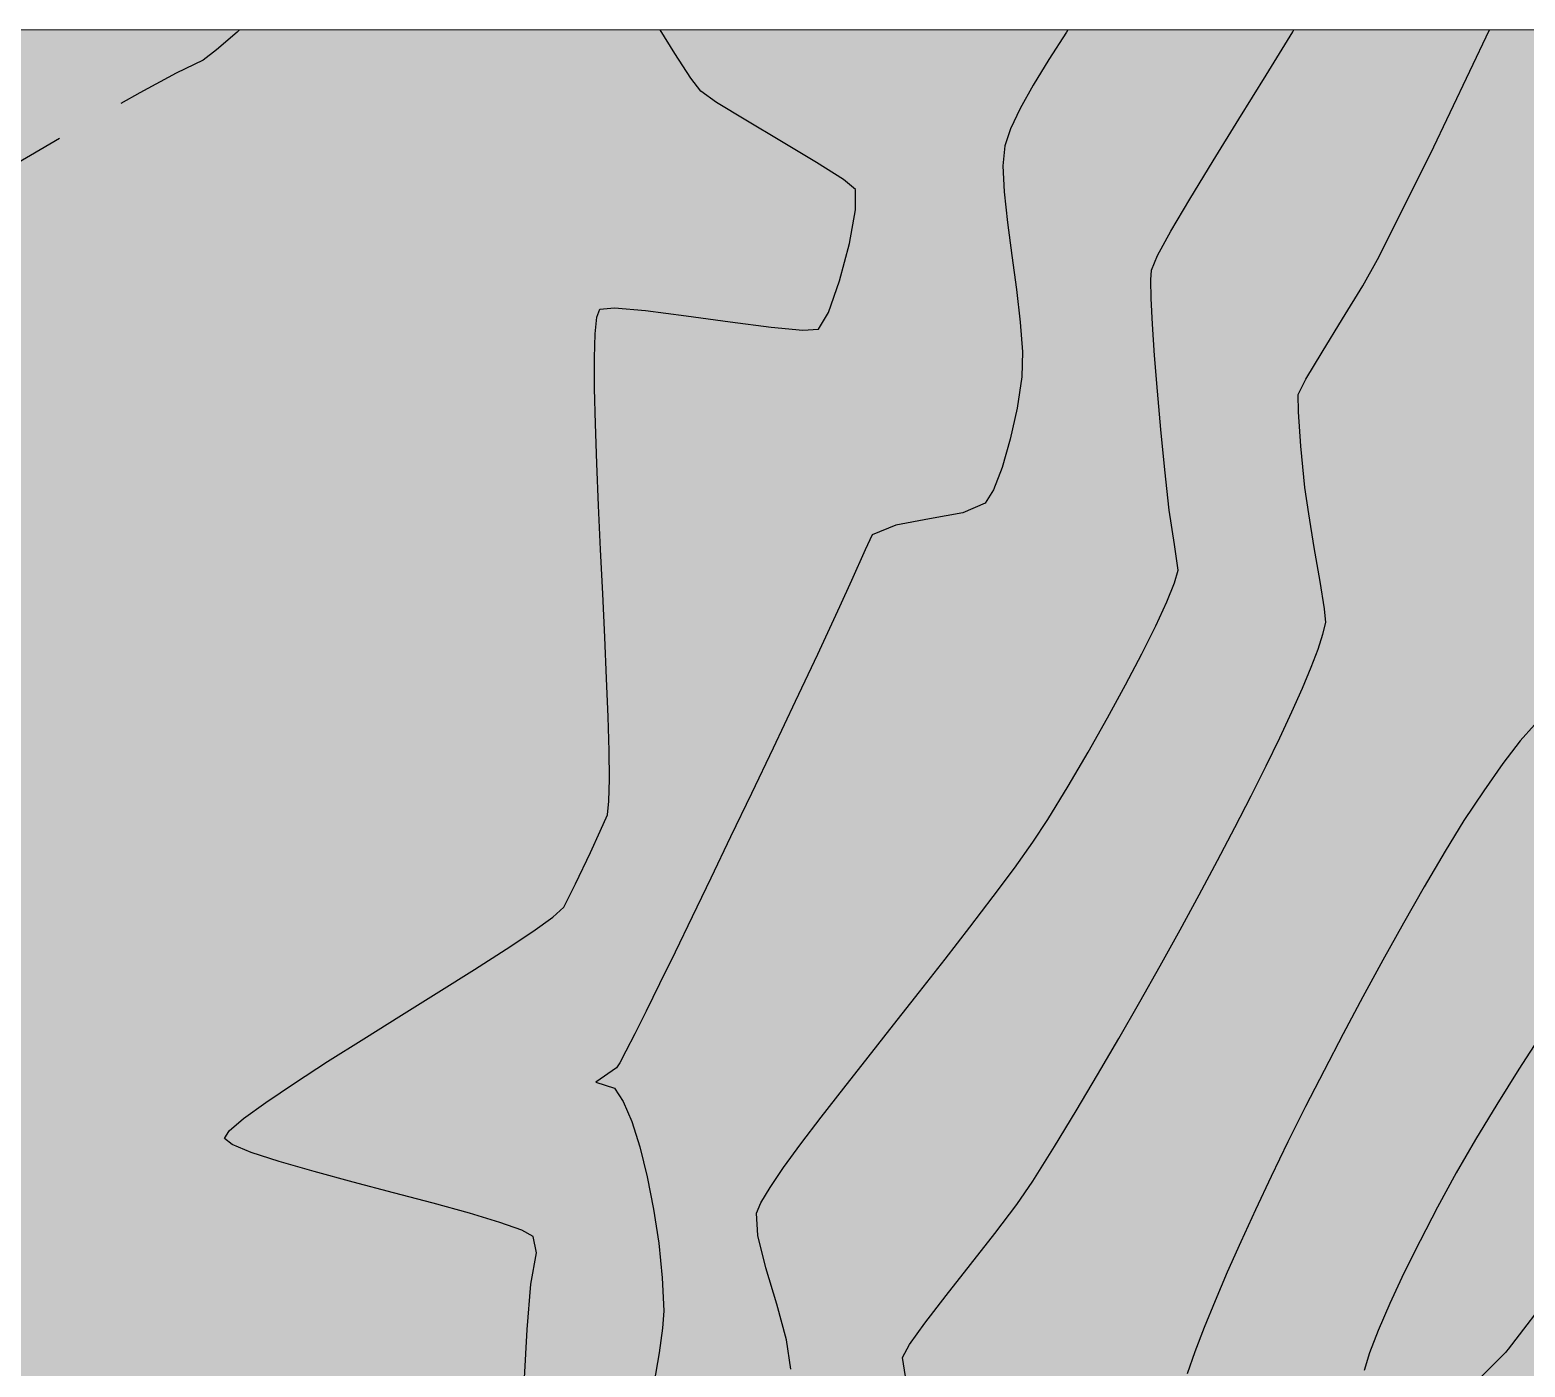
# Model space of a CAD drawing. Header units: millimetres. Extents: x -335 to 64136, y 248 to 109842.
# Drawn here: x -89.95 to -43.39, y 630.67 to 672.3 of the extents above; entities that cross this region are included whole.
import ezdxf

# ---------------------------------------------------------------- set-up
doc = ezdxf.new("R2010")
doc.units = ezdxf.units.MM
doc.header["$MEASUREMENT"] = 0
doc.layers.add('colore lago', color=131, linetype='Continuous')
doc.layers.add('curve livello 5m', color=7, linetype='Continuous')
doc.layers.add('Colori bordi', color=5, linetype='Continuous', plot=False)
doc.layers.add('no_plot', color=5, linetype='Continuous', plot=False)

msp = doc.modelspace()

# ---------------------------------------------------------------- hatches: boundary and pattern name
at = {"layer": 'colore lago', "linetype": 'Continuous', "lineweight": 0}
msp.add_hatch(color=256, dxfattribs=at).paths.add_polyline_path([(-26.73371, 576.86851), (-27.30586, 576.27454), (-28.35533, 575.7556), (-28.58868, 576.59704), (-34.21807, 572.19889), (-30.53148, 558.90548), (-31.43052, 558.20307), (-41.18732, 563.7232), (-46.81662, 559.32504), (-45.40271, 558.52504), (-46.96419, 558.52504), (-48.93714, 557.47983), (-49.87211, 556.98452), (-50.64523, 556.57494), (-51.1421, 556.31171), (-51.74525, 555.99218), (-52.2825, 555.20983), (-52.85074, 554.31486), (-53.3022, 553.53849), (-53.54948, 553.02397), (-53.63694, 552.32055), (-53.72318, 551.55359), (-53.90602, 551.03188), (-54.22497, 550.25882), (-54.58434, 549.46631), (-54.84207, 548.99805), (-55.85491, 548.01943), (-57.28507, 546.64493), (-58.09324, 545.85163), (-58.80894, 545.14402), (-59.32647, 544.62705), (-59.54012, 544.40568), (-59.77608, 543.86858), (-60.2396, 543.2605), (-60.9479, 542.43178), (-61.53023, 541.81696), (-61.91661, 541.45747), (-62.79601, 541.08281), (-63.86363, 540.74355), (-64.63227, 540.38776), (-64.91308, 539.94514), (-65.21795, 539.44233), (-65.92872, 538.84553), (-66.83402, 538.20357), (-67.55837, 537.5993), (-67.87962, 537.10368), (-68.14968, 536.6152), (-68.40435, 536.15692), (-68.77119, 535.59333), (-69.30456, 534.80804), (-69.9071, 533.94255), (-70.48144, 533.13836), (-71.16371, 532.22249), (-71.96992, 531.17075), (-72.65822, 530.29865), (-73.40125, 529.39268), (-74.13912, 528.51179), (-74.80092, 527.73881), (-75.31576, 527.15654), (-75.61271, 526.84782), (-76.49509, 526.28644), (-77.21889, 525.79902), (-77.46004, 525.14725), (-78.07824, 523.42433), (-86.41016, 525.11729), (-87.59323, 525.3577), (-86.66466, 530.70549), (-86.11966, 536.21049), (-85.92366, 541.7735), (-86.09065, 547.31649), (-86.61266, 552.86749), (-87.52266, 558.34749), (-88.80066, 563.77149), (-90.39565, 569.09049), (-92.36266, 574.27948), (-94.67265, 579.34549), (-97.28665, 584.23349), (-100.24565, 588.95349), (-103.24065, 593.15749), (-106.63165, 597.31349), (-110.40766, 601.38849), (-113.60965, 604.43649), (-117.43968, 607.72349), (-120.85766, 610.30849), (-125.46066, 613.41649), (-130.27665, 616.21348), (-135.23565, 618.68548), (-140.36965, 620.80949), (-145.63966, 622.60249), (-151.01165, 624.04348), (-156.46066, 625.13849), (-161.95365, 625.86749), (-167.33266, 626.22448), (-172.88967, 626.23349), (-178.45165, 625.88649), (-183.94565, 625.14448), (-189.40265, 624.05949), (-192.61674, 623.19254), (-195.26265, 624.43249), (-196.81963, 628.49598), (-196.22853, 629.22996), (-195.76018, 630.08589), (-195.55509, 630.80699), (-195.76254, 631.56973), (-196.26445, 632.51294), (-196.79267, 633.48696), (-197.07904, 634.34208), (-196.99263, 634.83798), (-196.78555, 635.76246), (-196.19062, 638.04703), (-195.37504, 640.97803), (-194.47488, 644.16127), (-193.62618, 647.20257), (-192.96498, 649.70778), (-192.79854, 650.45211), (-192.61456, 651.31606), (-192.49413, 651.82661), (-192.19694, 652.44128), (-191.8245, 653.19788), (-191.33542, 654.33903), (-190.77337, 655.71956), (-190.17104, 657.23426), (-189.56109, 658.77796), (-188.97623, 660.24546), (-188.44912, 661.53159), (-188.01245, 662.53115), (-187.6845, 663.18801), (-187.02891, 664.22677), (-185.33049, 667.16673), (-183.31352, 670.32618), (-182.01501, 672.3005), (6.94187, 672.3005), (24.51942, 640.41892), (22.35258, 637.79302), (19.43992, 633.90845), (16.56166, 629.21652), (13.26785, 624.19701), (9.6617, 619.3413), (7.51188, 615.31799), (2.55244, 608.88901), (2.0328, 607.77608), (1.51316, 606.66316), (1.18443, 607.56056), (0.67902, 608.9403), (-4.57797, 604.10318), (0.16695, 591.14975), (-0.67262, 590.37724), (-10.84219, 595.09389), (-16.09919, 590.25677), (-12.89175, 588.76916), (-13.38813, 587.69007), (-13.6595, 587.40962), (-14.15258, 586.78781), (-14.71984, 586.01012), (-15.32596, 585.1479), (-15.93559, 584.27252), (-16.51337, 583.45533), (-17.02397, 582.76771), (-17.43204, 582.28102), (-17.97069, 581.83978), (-18.69237, 581.25458), (-19.31937, 580.70789), (-20.03851, 580.07211), (-20.42828, 579.73967), (-21.07226, 579.43865), (-21.91495, 579.14058), (-23.82435, 578.54217), (-24.70498, 578.23628), (-25.41219, 577.92223)])

# ---------------------------------------------------------------- linework, layer by layer
at = {"layer": 'Colori bordi', "linetype": 'Continuous', "lineweight": 0, "flags": 128}
msp.add_lwpolyline([(-182.01501, 672.3005), (6.94187, 672.3005)], dxfattribs=at)
at = {"layer": 'curve livello 5m', "color": 2, "flags": 128}
for points in [[(-83.41448, 672.3005), (-83.49217, 672.23037), (-84.13234, 671.68492), (-84.55412, 671.35924), (-85.3954, 670.95778), (-86.52138, 670.33796), (-87.11279, 670.0064)], [(-89.02744, 668.91802), (-89.93034, 668.39511), (-91.03853, 667.74345), (-92.1134, 667.10163), (-93.14342, 666.47678), (-94.11704, 665.87603), (-95.02271, 665.3065), (-95.84889, 664.77531), (-96.58404, 664.28958), (-97.21661, 663.85645), (-97.73505, 663.48302), (-98.12782, 663.17643), (-98.38338, 662.9438), (-98.38338, 662.9438)]]:
    msp.add_lwpolyline(points, dxfattribs=at)
at = {"layer": 'no_plot', "flags": 128}
for points in [[(-74.5988, 629.38159), (-74.45761, 631.84028), (-74.34707, 633.24856), (-74.1671, 634.2249), (-74.28064, 634.73888), (-74.62577, 634.93155), (-75.31039, 635.17505), (-76.2565, 635.45806), (-77.38614, 635.76927), (-78.62132, 636.09736), (-79.88407, 636.43103), (-81.09641, 636.75895), (-82.18037, 637.06982), (-83.05797, 637.35233), (-83.65122, 637.59515), (-83.88217, 637.78698), (-83.73756, 638.02245), (-83.29311, 638.40501), (-82.60023, 638.90899), (-81.71034, 639.50875), (-80.67485, 640.17862), (-79.54518, 640.89296), (-78.37273, 641.62611), (-77.20891, 642.35241), (-76.10515, 643.04622), (-75.11286, 643.68187), (-74.28345, 644.23371), (-73.66832, 644.67609), (-73.3189, 644.98335), (-72.95863, 645.71933), (-72.4921, 646.69082), (-72.18971, 647.35308), (-71.9624, 647.86092), (-71.91737, 648.29218), (-71.90225, 648.96898), (-71.91236, 649.8545), (-71.943, 650.91192), (-71.98947, 652.1044), (-72.04709, 653.39514), (-72.11116, 654.74729), (-72.17699, 656.12405), (-72.23989, 657.48858), (-72.29516, 658.80407), (-72.33811, 660.03368), (-72.36404, 661.14059), (-72.36828, 662.08799), (-72.34611, 662.83903), (-72.29285, 663.35691), (-72.20381, 663.6048), (-71.74464, 663.65136), (-70.78036, 663.56633), (-69.51138, 663.40167), (-68.1381, 663.20935), (-66.86092, 663.04132), (-65.88024, 662.94953), (-65.39646, 662.98596), (-65.08317, 663.50535), (-64.73334, 664.49227), (-64.42461, 665.65444), (-64.23462, 666.69957), (-64.24104, 667.33539), (-64.6122, 667.64257), (-65.45359, 668.17601), (-66.54208, 668.8268), (-67.65456, 669.48605), (-68.56792, 670.04487), (-69.05903, 670.39435), (-69.36165, 670.80052), (-69.8634, 671.56445), (-70.32456, 672.3005)], [(-57.62473, 672.3005), (-57.67205, 672.22891), (-58.22047, 671.37528), (-58.70658, 670.57814), (-59.11014, 669.85437), (-59.41087, 669.22088), (-59.58852, 668.69455), (-59.58852, 668.69455), (-59.64848, 668.07375), (-59.61221, 667.25861), (-59.50987, 666.30646), (-59.37164, 665.2746), (-59.22766, 664.22035), (-59.10809, 663.20101), (-59.04311, 662.2739), (-59.06288, 661.49632), (-59.06288, 661.49632), (-59.20599, 660.52733), (-59.41929, 659.55589), (-59.67537, 658.67625), (-59.94676, 657.98267), (-60.20605, 657.56938), (-60.20605, 657.56938), (-60.89239, 657.26763), (-61.93132, 657.07623), (-62.98501, 656.88522), (-63.7156, 656.58464), (-63.7156, 656.58464), (-63.9336, 656.11551), (-64.3591, 655.16294), (-64.73292, 654.33741), (-64.73292, 654.33741), (-65.42686, 652.85943), (-66.12083, 651.38831), (-66.80721, 649.93975), (-67.47842, 648.52943), (-68.12686, 647.17305), (-68.74491, 645.88631), (-69.325, 644.6849), (-69.85951, 643.58451), (-70.34084, 642.60084), (-70.7614, 641.74959), (-71.11359, 641.04644), (-71.3898, 640.50709), (-71.58245, 640.14723), (-71.68392, 639.98257), (-71.68392, 639.98257), (-72.32868, 639.54331), (-71.74262, 639.35726), (-71.47212, 638.94306), (-71.20619, 638.31801), (-70.9538, 637.52278), (-70.72394, 636.59804), (-70.5256, 635.58444), (-70.36776, 634.52266), (-70.25939, 633.45335), (-70.20949, 632.41718), (-70.20949, 632.41718), (-70.24369, 631.88278), (-70.35178, 631.11236), (-70.52078, 630.14596)], [(-66.25189, 630.60946), (-66.3887, 631.5217), (-66.68917, 632.62786), (-67.02841, 633.76308), (-67.28153, 634.76244), (-67.32366, 635.46108), (-67.18933, 635.78392), (-66.90086, 636.26398), (-66.47833, 636.88128), (-65.94179, 637.61584), (-65.31131, 638.44768), (-64.60696, 639.35683), (-63.8488, 640.32331), (-63.05691, 641.32714), (-62.25134, 642.34835), (-61.45217, 643.36695), (-60.67947, 644.36297), (-59.95328, 645.31643), (-59.2937, 646.20737), (-58.72077, 647.01578), (-58.25457, 647.72171), (-57.6226, 648.75268), (-56.99666, 649.81578), (-56.39348, 650.8791), (-55.8298, 651.91074), (-55.32234, 652.87877), (-54.88783, 653.75129), (-54.543, 654.49637), (-54.30458, 655.08212), (-54.18931, 655.47661), (-54.30632, 656.27746), (-54.47654, 657.35286), (-54.61126, 658.60569), (-54.73338, 659.85497), (-54.83968, 661.05691), (-54.92698, 662.16774), (-54.99207, 663.14368), (-55.03175, 663.94095), (-55.04284, 664.51578), (-55.02214, 664.82438), (-54.83113, 665.27291), (-54.41686, 666.03063), (-53.82585, 667.03431), (-53.10459, 668.22072), (-52.29959, 669.52662), (-51.45736, 670.8888), (-50.62439, 672.24402), (-50.59024, 672.3005)], [(-62.68659, 630.37251), (-62.77392, 630.97291), (-62.56116, 631.36814), (-62.07879, 632.03951), (-61.41517, 632.89906), (-60.65866, 633.85883), (-59.89761, 634.83084), (-59.2204, 635.72712), (-58.71537, 636.45972), (-58.04483, 637.54121), (-57.3729, 638.64732), (-56.70356, 639.77044), (-56.0408, 640.90296), (-55.3886, 642.03729), (-54.75096, 643.16582), (-54.13186, 644.28094), (-53.53529, 645.37505), (-52.96523, 646.44053), (-52.42567, 647.4698), (-51.9206, 648.45523), (-51.454, 649.38922), (-51.02987, 650.26418), (-50.65218, 651.07249), (-50.32493, 651.80655), (-50.0521, 652.45875), (-49.83768, 653.02149), (-49.68565, 653.48717), (-49.60001, 653.84817), (-49.64031, 654.27524), (-49.7752, 655.12681), (-49.95434, 656.18556), (-50.12741, 657.23413), (-50.24406, 658.0552), (-50.37197, 659.34003), (-50.45037, 660.41374), (-50.45575, 660.9542), (-50.2209, 661.42224), (-49.71173, 662.27201), (-49.07259, 663.30724), (-48.44784, 664.33168), (-47.98183, 665.14907), (-46.33207, 668.43982), (-44.49523, 672.3005)], [(-43.10119, 650.66689), (-43.53899, 650.16365), (-44.07888, 649.46032), (-44.67816, 648.61499), (-45.2941, 647.68573), (-45.88399, 646.73061), (-45.88399, 646.73061), (-46.53537, 645.618), (-47.1816, 644.48651), (-47.81954, 643.34292), (-48.446, 642.19403), (-49.05782, 641.04661), (-49.65184, 639.90746), (-50.22489, 638.78337), (-50.7738, 637.68112), (-51.29542, 636.60751), (-51.78656, 635.56932), (-52.24408, 634.57333), (-52.6648, 633.62635), (-53.04555, 632.73515), (-53.38318, 631.90652), (-53.67451, 631.14725), (-53.91638, 630.46414)], [(-42.87808, 641.03571), (-43.58284, 639.9476), (-44.27202, 638.84815), (-44.93519, 637.75157), (-44.93519, 637.75157), (-45.53415, 636.71292), (-46.11462, 635.65253), (-46.66213, 634.60137), (-47.16224, 633.59043), (-47.6005, 632.65069), (-47.96246, 631.81312), (-48.23368, 631.10871), (-48.39971, 630.56844)], [(-41.11394, 634.88479), (-43.92137, 631.22402), (-43.92137, 631.22402), (-43.96595, 631.1686), (-43.99767, 631.12456), (-44.06029, 631.05852), (-46.26692, 628.87505)]]:
    msp.add_lwpolyline(points, dxfattribs=at)

doc.saveas('drawing.dxf')
